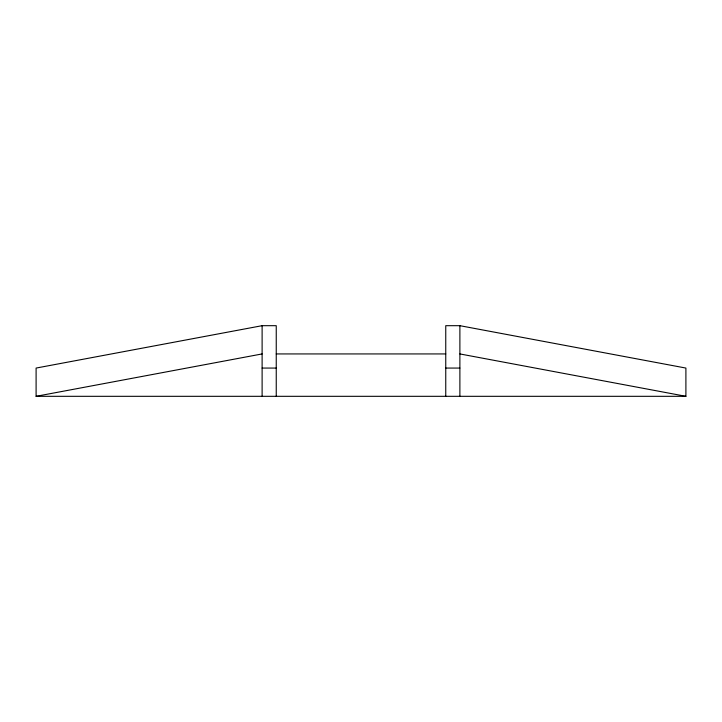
<?xml version="1.0" encoding="UTF-8"?>
<svg xmlns="http://www.w3.org/2000/svg" width="722" height="722" viewBox="0 0 722 722"><rect width="100%" height="100%" fill="white"/><g stroke="black" fill="none" stroke-linecap="round" stroke-linejoin="round"><path stroke-width="1.08" d="M276.246 396.315L276.246 325.685L262.113 325.685L36.1 368.067L36.1 396.315L685.9 396.315L685.9 368.067L459.887 325.685L445.754 325.685L445.754 396.315M36.1 396.315L262.113 353.933M276.246 353.933L445.754 353.933M262.113 368.067L276.246 368.067M445.754 368.067L459.887 368.067M459.887 353.933L685.9 396.315M459.887 325.685L459.887 396.315M262.113 325.685L262.113 396.315"/></g></svg>
